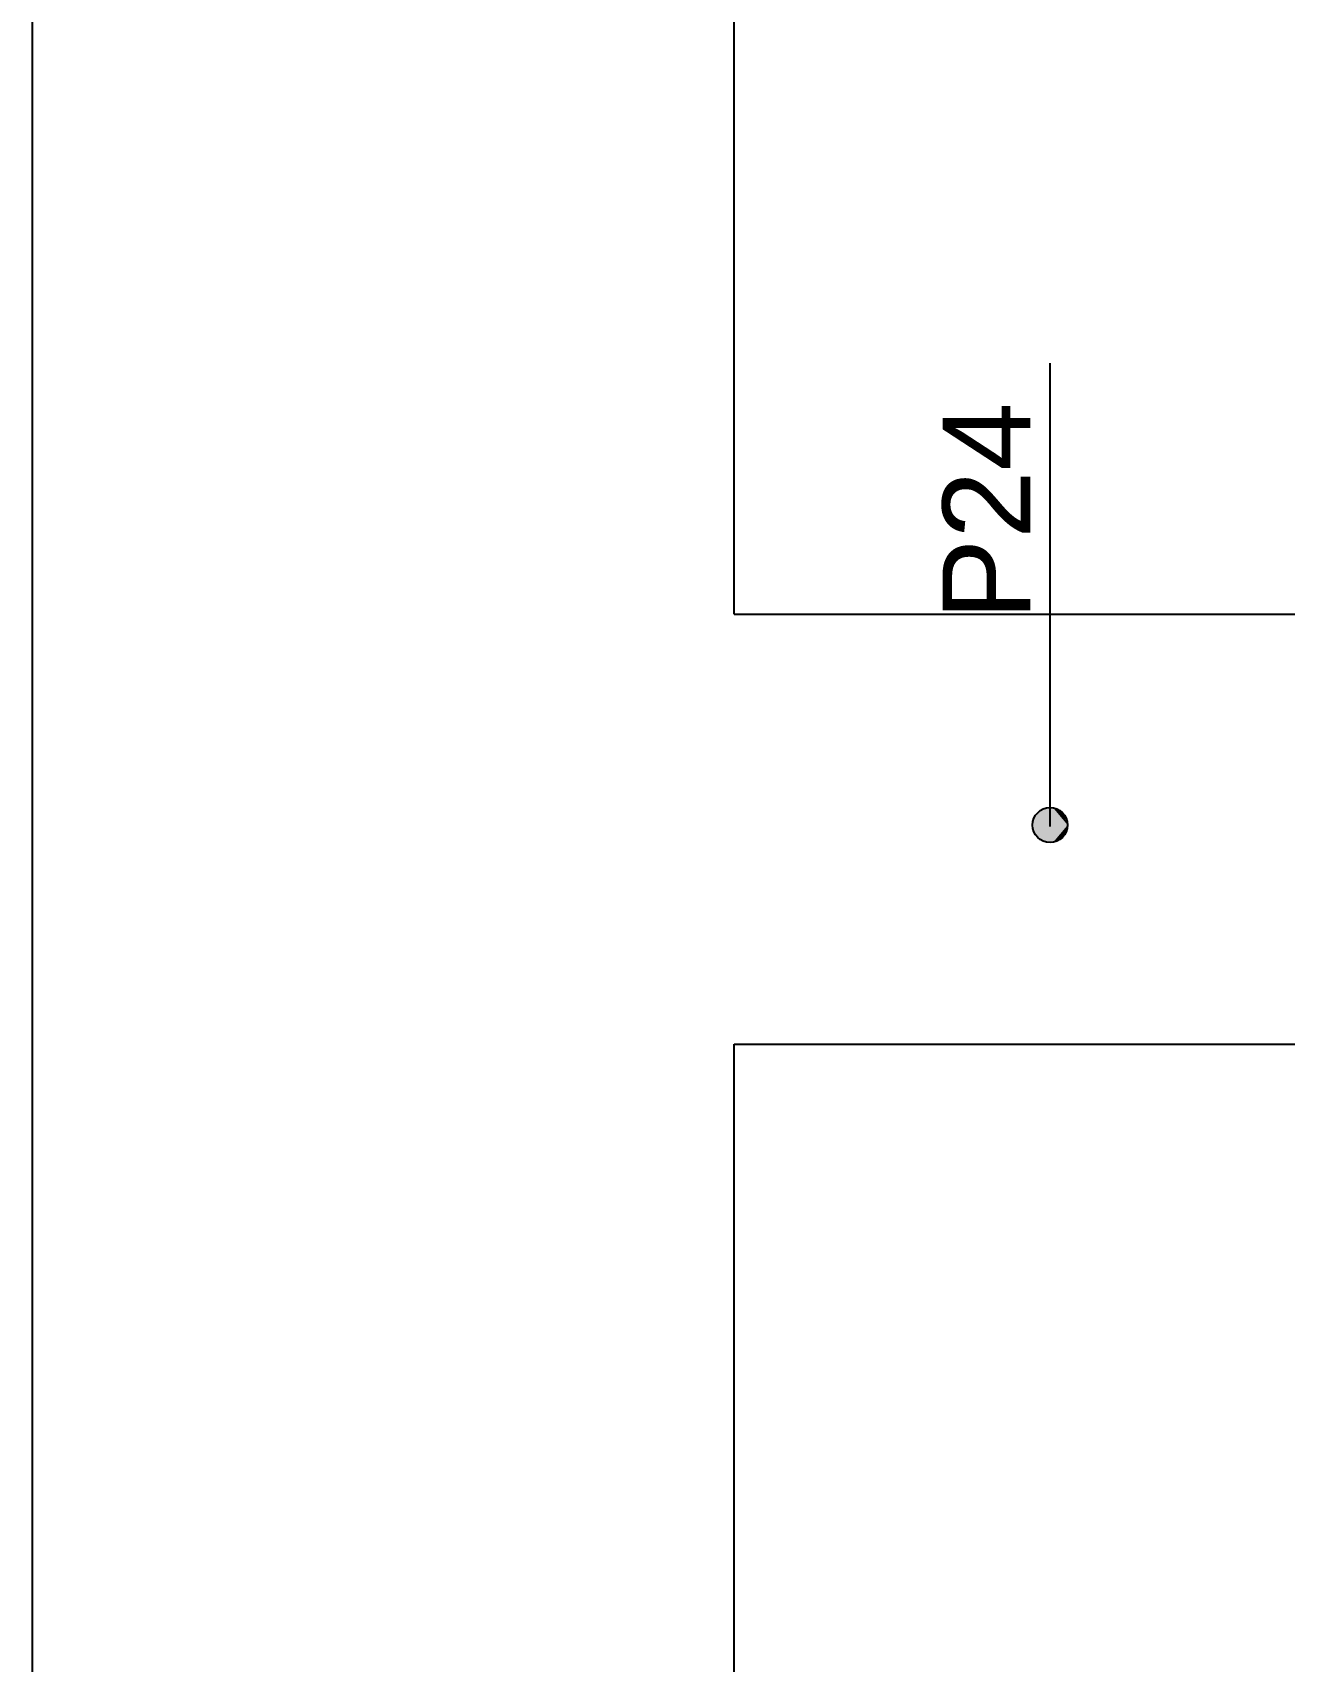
# Model space of a CAD drawing. Extents: x -1789 to 4156, y -3064 to 1391.
# Drawn here: x 1696.9 to 1839.7, y -180.6 to 5.1 of the extents above; entities that cross this region are included whole.
import ezdxf

# ---------------------------------------------------------------- set-up
doc = ezdxf.new("R2010")
doc.units = 0
for name, color, linetype in [('1', 1, 'CONTINUOUS'), ('2', 2, 'CONTINUOUS'), ('3', 3, 'CONTINUOUS')]:
    doc.layers.add(name, color=color, linetype=linetype)
doc.styles.add('TQS_ARIAL', font='arial.ttf')

msp = doc.modelspace()

# ---------------------------------------------------------------- linework, layer by layer
at = {"layer": '1', "linetype": 'Continuous'}
msp.add_line((1812.95965, -85.43035), (1812.95965, -32.58895), dxfattribs=at)
msp.add_circle((1812.94245, -85.2602), 2, dxfattribs=at)
for points in [[(1814.94245, -85.2602), (1811.94245, -83.52815), (1811.0631, -84.57615)], [(1814.94245, -85.2602), (1813.28975, -83.2906), (1811.94245, -83.52815)], [(1814.94245, -85.2602), (1814.47455, -83.97465), (1813.28975, -83.2906)], [(1814.94245, -85.2602), (1811.0631, -84.57615), (1811.0631, -85.94425)], [(1814.94245, -85.2602), (1811.0631, -85.94425), (1811.94245, -86.99225)], [(1814.94245, -85.2602), (1811.94245, -86.99225), (1813.28975, -87.2298)], [(1814.94245, -85.2602), (1813.28975, -87.2298), (1814.47455, -86.5458)], [(1814.94245, -85.2602), (1814.47455, -86.5458), (1814.94245, -85.2602)]]:
    msp.add_solid(points, dxfattribs=at)
at = {"layer": '3', "linetype": 'Continuous'}
for p, q in [((1696.93695, -248.7196), (1696.93695, 392.2804)), ((1776.93695, -61.2196), (1776.93695, 57.2804)), ((1776.93695, -61.2196), (1856.93695, -61.2196)), ((1776.93695, -110.2196), (1856.93695, -110.2196)), ((1776.93695, -248.7196), (1776.93695, -110.2196))]:
    msp.add_line(p, q, dxfattribs=at)

# ---------------------------------------------------------------- texts
at = {"layer": '2', "linetype": 'Continuous', "style": 'TQS_ARIAL'}
msp.add_text('P24', height=10, rotation=90, dxfattribs=at).set_placement((1810.6811, -61.943))

doc.saveas('drawing.dxf')
